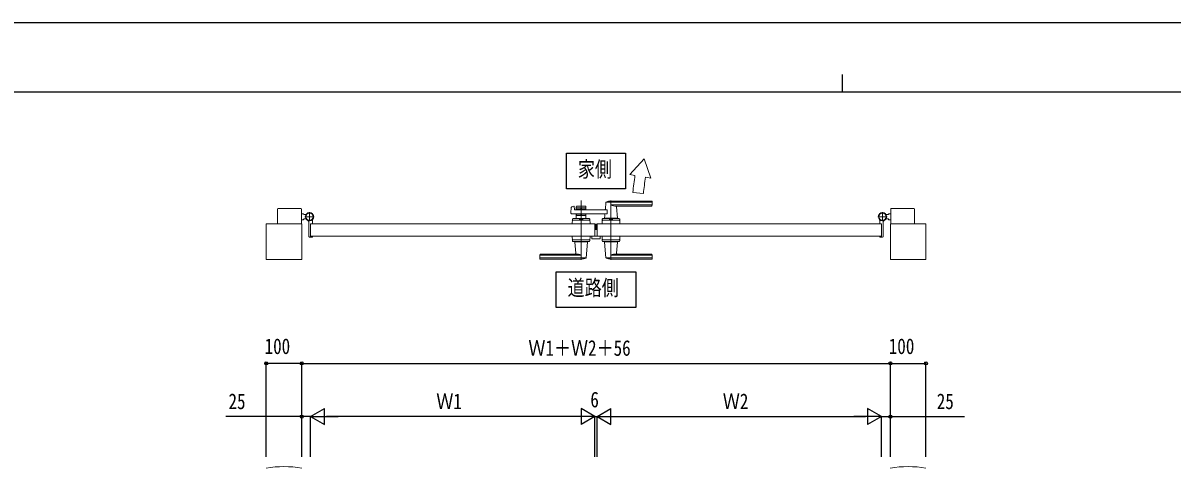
# Model space of a CAD drawing. Units: millimetres, scale not verified. Extents: x -4205 to 4205, y -2970 to 2970.
# Drawn here: x -2309 to 926, y 1718 to 2970 of the extents above; entities that cross this region are included whole.
import ezdxf
from ezdxf.enums import TextEntityAlignment as Align

# ---------------------------------------------------------------- set-up
doc = ezdxf.new("R2010")
doc.units = ezdxf.units.MM
doc.header["$LTSCALE"] = 12
for name, color, linetype in [('0-2_USER1', 3, 'Continuous'), ('0-3_YKK_12', 2, 'Continuous'), ('0-5_YKK_D', 6, 'Continuous'), ('0-6_YKK_ZWAK', 7, 'Continuous')]:
    doc.layers.add(name, color=color, linetype=linetype)
doc.layers.add('0-4_YKK_A1', color=4, linetype='Continuous', lineweight=18)
doc.styles.add('ＭＳ ゴシック', font='')
doc.styles.get('ＭＳ ゴシック').set_extended_font_data('MS Gothic')

msp = doc.modelspace()

# ---------------------------------------------------------------- linework, layer by layer
at = {"layer": '0-2_USER1'}
for points in [[(-780.18, 2503.35), (-780.18, 2603.35), (-613.78, 2603.35), (-613.78, 2503.35)], [(-808.98, 2170), (-808.98, 2270), (-584.98, 2270), (-584.98, 2170)]]:
    msp.add_lwpolyline(points, close=True, dxfattribs=at)
at = {"layer": '0-3_YKK_12'}
msp.add_line((-696.98, 2388), (-696.98, 2405), dxfattribs=at)
at = {"layer": '0-4_YKK_A1'}
for p, q in [((-561.52, 2588.24), (-601.74, 2543.72)), ((-561.52, 2588.24), (-542.65, 2533.31)), ((-587.4, 2541.2), (-601.74, 2543.72)), ((-542.65, 2533.31), (-557.43, 2535.91)), ((-563.86, 2490.33), (-593.7, 2493.51)), ((-738.98, 2471), (-738.98, 2304)), ((-669.03, 2465.39), (-670.73, 2446.31)), ((-539.98, 2465.98), (-668.77, 2465.98)), ((-654.98, 2471), (-654.98, 2304)), ((-539.98, 2469), (-654.98, 2469)), ((-538.98, 2457), (-538.98, 2468)), ((-1592.98, 2446.5), (-1592.98, 2405)), ((-1590.98, 2448.5), (-1527.98, 2448.5)), ((-1525.98, 2405), (-1525.98, 2446.5)), ((-1525.98, 2433.5), (-1520.98, 2433.5)), ((-1518.48, 2431), (-1520.98, 2433.5)), ((-1518.48, 2431), (-1512.79, 2431)), ((-1502.98, 2412), (-1502.98, 2438)), ((-767.81, 2435.66), (-766.59, 2451.07)), ((-765.08, 2452.85), (-759.66, 2454.2)), ((-758.42, 2453.28), (-758.03, 2445.45)), ((-665.42, 2444.5), (-757.03, 2444.5)), ((-752.48, 2453), (-752.48, 2444.5)), ((-752.48, 2450), (-725.48, 2450)), ((-752.48, 2433.5), (-752.48, 2420)), ((-752.48, 2428), (-725.48, 2428)), ((-727.48, 2455), (-750.48, 2455)), ((-750.48, 2446), (-741.39, 2446)), ((-750.48, 2432), (-741.39, 2432)), ((-739.33, 2447.65), (-740.69, 2446.29)), ((-739.33, 2430.35), (-740.69, 2431.71)), ((-738.62, 2447.65), (-737.27, 2446.29)), ((-738.62, 2430.35), (-737.27, 2431.71)), ((-736.56, 2446), (-727.48, 2446)), ((-736.56, 2432), (-727.48, 2432)), ((-725.48, 2453), (-725.48, 2444.5)), ((-725.48, 2433.5), (-725.48, 2420)), ((-672.35, 2428.05), (-672.95, 2421.32)), ((-539.98, 2458.33), (-654.98, 2458.33)), ((-540.98, 2455), (-640, 2455)), ((-639.81, 2452.81), (-637.01, 2421.32)), ((109.02, 2412), (109.02, 2438)), ((124.52, 2431), (118.83, 2431)), ((124.52, 2431), (127.02, 2433.5)), ((132.02, 2433.5), (127.02, 2433.5)), ((132.02, 2405), (132.02, 2446.5)), ((197.02, 2448.5), (134.02, 2448.5)), ((199.02, 2446.5), (199.02, 2405)), ((-1525.98, 2416.5), (-1520.98, 2416.5)), ((-1518.48, 2419), (-1520.98, 2416.5)), ((-1518.48, 2419), (-1512.79, 2419)), ((-1489.98, 2425), (-1515.98, 2425)), ((-1504.98, 2410.06), (-1504.98, 2369.5)), ((-1499.98, 2405), (-1499.98, 2370)), ((-1499.68, 2405.3), (-1495.48, 2405.3)), ((-1494.98, 2405.8), (-1494.98, 2414.84)), ((-763.54, 2418.07), (-763.98, 2405)), ((-763.98, 2405), (-713.98, 2405)), ((-716.25, 2415), (-761.71, 2415)), ((-761.55, 2420), (-716.41, 2420)), ((-725.48, 2420), (-752.48, 2420)), ((-734.48, 2417.2), (-734.48, 2420)), ((-714.42, 2418.07), (-713.98, 2405)), ((-679.54, 2418.07), (-679.98, 2405)), ((-629.98, 2405), (-679.98, 2405)), ((-632.25, 2415), (-677.71, 2415)), ((-632.41, 2420), (-677.55, 2420)), ((-636.98, 2420.99), (-672.98, 2420.99)), ((-672.98, 2420), (-672.98, 2420.99)), ((-637.31, 2420.99), (-672.65, 2420.99)), ((-669.98, 2420.99), (-672.15, 2420.99)), ((-659.48, 2417.2), (-659.48, 2420)), ((-637.31, 2420.99), (-639.98, 2420.99)), ((-636.98, 2420), (-636.98, 2420.99)), ((-630.42, 2418.07), (-629.98, 2405)), ((96.02, 2425), (122.02, 2425)), ((101.02, 2405.8), (101.02, 2414.84)), ((105.72, 2405.3), (101.52, 2405.3)), ((106.02, 2405), (106.02, 2370)), ((111.02, 2410.06), (111.02, 2369.5)), ((124.52, 2419), (118.83, 2419)), ((124.52, 2419), (127.02, 2416.5)), ((132.02, 2416.5), (127.02, 2416.5)), ((-1502.98, 2367.5), (-1495.98, 2367.5)), ((-1499.68, 2369.7), (-1495.48, 2369.7)), ((-1494.98, 2369.2), (-1494.98, 2368.5)), ((-763.54, 2356.93), (-763.98, 2370)), ((-763.98, 2370), (-713.98, 2370)), ((-714.42, 2356.93), (-713.98, 2370)), ((-708.98, 2370), (-708.98, 2363.5)), ((-708.98, 2370), (-684.98, 2370)), ((-707.98, 2362.5), (-685.98, 2362.5)), ((-684.98, 2370), (-684.98, 2363.5)), ((-679.54, 2356.93), (-679.98, 2370)), ((-629.98, 2370), (-679.98, 2370)), ((-630.42, 2356.93), (-629.98, 2370)), ((101.02, 2369.2), (101.02, 2368.5)), ((105.72, 2369.7), (101.52, 2369.7)), ((109.02, 2367.5), (102.02, 2367.5)), ((-761.71, 2360), (-716.25, 2360)), ((-761.55, 2355), (-716.41, 2355)), ((-756.98, 2355), (-756.98, 2354)), ((-756.98, 2354), (-720.98, 2354)), ((-754.15, 2322.18), (-756.96, 2353.67)), ((-724.93, 2309.6), (-721.01, 2353.67)), ((-720.98, 2355), (-720.98, 2354)), ((-632.25, 2360), (-677.71, 2360)), ((-632.41, 2355), (-677.55, 2355)), ((-672.98, 2355), (-672.98, 2354)), ((-636.98, 2354), (-672.98, 2354)), ((-669.03, 2309.6), (-672.95, 2353.67)), ((-639.81, 2322.18), (-637, 2353.67)), ((-636.98, 2355), (-636.98, 2354)), ((-854.98, 2318), (-854.98, 2307)), ((-853.98, 2316.67), (-738.98, 2316.67)), ((-853.98, 2309.02), (-725.19, 2309.02)), ((-853.98, 2306), (-738.98, 2306)), ((-852.98, 2320), (-753.96, 2320)), ((-539.98, 2309.02), (-668.77, 2309.02)), ((-539.98, 2316.67), (-654.98, 2316.67)), ((-539.98, 2306), (-654.98, 2306)), ((-540.98, 2320), (-640, 2320)), ((-538.98, 2318), (-538.98, 2307))]:
    msp.add_line(p, q, dxfattribs=at)
for points in [[(-665.42, 2444.5), (-665.42, 2433.5), (-765.81, 2433.5)], [(-699.98, 2405), (-699.98, 2370), (-1499.98, 2370)], [(-699.98, 2405), (-1499.98, 2405), (-1499.98, 2370)], [(-734.48, 2417.2), (-743.48, 2417.2), (-743.48, 2420)], [(-693.98, 2405), (-693.98, 2370), (106.02, 2370)], [(-693.98, 2405), (106.02, 2405), (106.02, 2370)], [(-659.48, 2417.2), (-650.48, 2417.2), (-650.48, 2420)]]:
    msp.add_lwpolyline(points, dxfattribs=at)
for points in [[(-1624.98, 2305), (-1524.98, 2305), (-1524.98, 2405), (-1624.98, 2405)], [(231.02, 2305), (131.02, 2305), (131.02, 2405), (231.02, 2405)]]:
    msp.add_lwpolyline(points, close=True, dxfattribs=at)
for centre, radius in [((-1502.98, 2425), 11.5), ((-1502.98, 2425), 10.35), ((109.02, 2425), 11.5), ((109.02, 2425), 10.35)]:
    msp.add_circle(centre, radius, dxfattribs=at)
for centre, radius, start, end in [((-8588.49, 3573.09), 8067.36, 352.30953, 352.65116), ((105.63, 2419.01), 673.28, 170.00114, 173.91932), ((-668.04, 2465.31), 1, 113.30607, 174.91858), ((-654.98, 2435), 34, 90, 113.30607), ((-539.98, 2468), 1, 0, 90), ((-539.98, 2464.98), 1, 0, 90), ((-539.98, 2459.33), 1, 270, 0), ((-1590.98, 2446.5), 2, 90, 180), ((-1527.98, 2446.5), 2, 360, 90), ((-1502.98, 2425), 11.5, 321.98772, 244.89722), ((-765.81, 2435.5), 2, 175.49449, 270), ((-764.6, 2450.91), 2, 104.03624, 175.49449), ((-759.42, 2453.23), 1, 2.86241, 104.03624), ((-757.03, 2445.5), 1, 182.86241, 270), ((-750.48, 2453), 2, 90, 180), ((-750.48, 2448), 2, 180, 270), ((-750.48, 2430), 2, 90, 180), ((-741.39, 2447), 1, 270, 315), ((-741.39, 2431), 1, 45, 90), ((-738.98, 2447.29), 0.5, 45, 135), ((-738.98, 2430.71), 0.5, 225, 315), ((-736.56, 2447), 1, 225, 270), ((-736.56, 2431), 1, 90, 135), ((-727.48, 2453), 2, 0, 90), ((-727.48, 2448), 2, 270, 0), ((-727.48, 2430), 2, 0, 90), ((-677.33, 2428.49), 5, 354.91858, 90), ((-672.72, 2446.49), 2, 270, 354.91858), ((-641.19, 2484.98), 30, 242.63879, 272.27092), ((-637.82, 2453), 2, 90, 185.08142), ((-540.98, 2457), 2, 270, 0), ((109.02, 2425), 11.5, 295.10278, 218.01228), ((134.02, 2446.5), 2, 90, 180), ((197.02, 2446.5), 2, 0, 90), ((-1509.98, 2410.06), 5, 0.00002, 64.89722), ((-1499.68, 2405), 0.3, 90, 180), ((-1495.48, 2405.8), 0.5, 270, 360), ((-1489.98, 2414.84), 5, 141.98772, 180), ((-761.71, 2413), 2, 90, 178.09085), ((-761.55, 2418), 2, 90, 178.09085), ((-716.41, 2418), 2, 1.90915, 90), ((-716.25, 2413), 2, 1.90915, 90), ((-677.71, 2413), 2, 90, 178.09085), ((-677.55, 2418), 2, 90, 178.09085), ((-672.65, 2421.29), 0.3, 174.91858, 270), ((-637.31, 2421.29), 0.3, 270, 5.08142), ((-632.41, 2418), 2, 1.90915, 90), ((-632.25, 2413), 2, 1.90915, 90), ((96.02, 2414.84), 5, 0, 38.01228), ((101.52, 2405.8), 0.5, 180, 270), ((105.72, 2405), 0.3, 0, 90), ((116.02, 2410.06), 5, 115.10278, 179.99998), ((-1502.98, 2369.5), 2, 180, 270), ((-1499.68, 2370), 0.3, 180, 270), ((-1495.98, 2368.5), 1, 270, 360), ((-1495.48, 2369.2), 0.5, 360, 90), ((-761.71, 2362), 2, 181.90915, 270), ((-716.25, 2362), 2, 270, 358.09085), ((-707.98, 2363.5), 1, 180, 270), ((-685.98, 2363.5), 1, 270, 360), ((-677.71, 2362), 2, 181.90915, 270), ((-632.25, 2362), 2, 270, 358.09085), ((101.52, 2369.2), 0.5, 90, 180), ((102.02, 2368.5), 1, 180, 270), ((105.72, 2370), 0.3, 270, 0), ((109.02, 2369.5), 2, 270, 0), ((-761.55, 2357), 2, 181.90915, 270), ((-756.66, 2353.7), 0.3, 90, 185.08142), ((-721.31, 2353.7), 0.3, 354.91858, 90), ((-716.41, 2357), 2, 270, 358.09085), ((-677.55, 2357), 2, 181.90915, 270), ((-672.65, 2353.7), 0.3, 90, 185.08142), ((-637.3, 2353.7), 0.3, 354.91858, 90), ((-632.41, 2357), 2, 270, 358.09085), ((-852.98, 2318), 2, 90, 180), ((-853.98, 2315.67), 1, 90, 180), ((-853.98, 2310.02), 1, 180, 270), ((-853.98, 2307), 1, 180, 270), ((-756.15, 2322), 2, 270, 5.08142), ((-752.77, 2290.02), 30, 62.63879, 92.27092), ((-738.98, 2340), 34, 270, 293.30607), ((-725.93, 2309.69), 1, 293.30607, 354.91858), ((-668.03, 2309.69), 1, 185.08142, 246.69393), ((-654.98, 2340), 34, 246.69393, 270), ((-641.19, 2290.02), 30, 87.72908, 117.36121), ((-637.81, 2322), 2, 174.91858, 270), ((-540.98, 2318), 2, 0, 90), ((-539.98, 2315.67), 1, 0, 90), ((-539.98, 2310.02), 1, 270, 0), ((-539.98, 2307), 1, 270, 0), ((-1574.98, 1401.92), 320, 80.9989, 99.0011), ((181.02, 1401.92), 320, 80.9989, 99.0011)]:
    msp.add_arc(centre, radius, start, end, dxfattribs=at)
at = {"layer": '0-5_YKK_D'}
for p, q in [((-1624.98, 1749.54), (-1624.98, 2013.42)), ((-1524.98, 2012.42), (-1624.98, 2012.42)), ((-1524.98, 1749.54), (-1524.98, 2013.42)), ((-1524.98, 1749.54), (-1524.98, 2013.42)), ((-1524.98, 2012.42), (131.02, 2012.42)), ((131.02, 1749.54), (131.02, 2013.42)), ((131.02, 1749.54), (131.02, 2013.42)), ((131.02, 2012.42), (231.02, 2012.42)), ((231.02, 1749.54), (231.02, 2013.42)), ((-1499.98, 1862.42), (-1461.01, 1884.92)), ((-1461.01, 1839.92), (-1461.01, 1884.92)), ((-699.98, 1862.42), (-738.95, 1884.92)), ((-738.95, 1884.92), (-738.95, 1839.92)), ((-693.98, 1862.42), (-655.01, 1884.92)), ((-655.01, 1839.92), (-655.01, 1884.92)), ((106.02, 1862.42), (67.05, 1884.92)), ((67.05, 1884.92), (67.05, 1839.92)), ((-1524.98, 1749.54), (-1524.98, 1863.42)), ((-1499.98, 1749.54), (-1499.98, 1863.42)), ((-1499.98, 1749.54), (-1499.98, 1863.42)), ((-1499.98, 1862.42), (-1461.01, 1839.92)), ((-1499.98, 1862.42), (-1422.04, 1862.42)), ((-744.98, 1862.42), (-1454.98, 1862.42)), ((-699.98, 1862.42), (-777.92, 1862.42)), ((-699.98, 1862.42), (-738.95, 1839.92)), ((-699.98, 1862.42), (-716.98, 1862.42)), ((-699.98, 1749.54), (-699.98, 1863.42)), ((-699.98, 1749.54), (-699.98, 1863.42)), ((-699.98, 1862.42), (-693.98, 1862.42)), ((-693.98, 1749.54), (-693.98, 1863.42)), ((-693.98, 1749.54), (-693.98, 1863.42)), ((-693.98, 1862.42), (-676.98, 1862.42)), ((-693.98, 1862.42), (-655.01, 1839.92)), ((-693.98, 1862.42), (-616.04, 1862.42)), ((-648.98, 1862.42), (61.02, 1862.42)), ((106.02, 1862.42), (28.08, 1862.42)), ((106.02, 1862.42), (67.05, 1839.92)), ((106.02, 1749.54), (106.02, 1863.42)), ((106.02, 1749.54), (106.02, 1863.42)), ((131.02, 1749.54), (131.02, 1863.42))]:
    msp.add_line(p, q, dxfattribs=at)
for points in [[(-1499.98, 1862.42), (-1524.98, 1862.42), (-1739, 1862.42)], [(106.02, 1862.42), (131.02, 1862.42), (340.07, 1862.42)]]:
    msp.add_lwpolyline(points, dxfattribs=at)
for centre in [(-1624.98, 2012.42), (-1524.98, 2012.42), (-1524.98, 2012.42), (131.02, 2012.42), (131.02, 2012.42), (231.02, 2012.42), (-1524.98, 1862.42), (131.02, 1862.42)]:
    msp.add_circle(centre, 4.25, dxfattribs=at)
at = {"layer": '0-6_YKK_ZWAK'}
for p, q in [((-4.98, 2825), (-4.98, 2775)), ((3895.02, 2775), (-3904.98, 2775))]:
    msp.add_line(p, q, dxfattribs=at)
msp.add_lwpolyline([(-4205, -2970), (4205, -2970), (4205, 2970), (-4205, 2970)], close=True, dxfattribs=at)

# ---------------------------------------------------------------- texts
at = {"layer": '0-2_USER1', "style": 'ＭＳ ゴシック', "width": 0.8}
for s, p in [('家側', (-748.18, 2523.35)), ('道路側', (-776.98, 2190))]:
    msp.add_text(s, height=43.99, dxfattribs=at).set_placement(p, align=Align.BOTTOM_LEFT)
at = {"layer": '0-5_YKK_D', "style": 'ＭＳ ゴシック', "width": 0.8}
for s, p in [('100', (-1629.38, 2025.42)), ('Ｗ1＋Ｗ2＋56', (-887.38, 2020.42)), ('100', (126.62, 2025.42)), ('25', (-1731, 1870.42)), ('Ｗ1', (-1146.38, 1870.42)), ('6', (-712.98, 1875.42)), ('Ｗ2', (-340.38, 1870.42)), ('25', (261.67, 1870.42))]:
    msp.add_text(s, height=43.99, dxfattribs=at).set_placement(p, align=Align.BOTTOM_LEFT)

doc.saveas('drawing.dxf')
